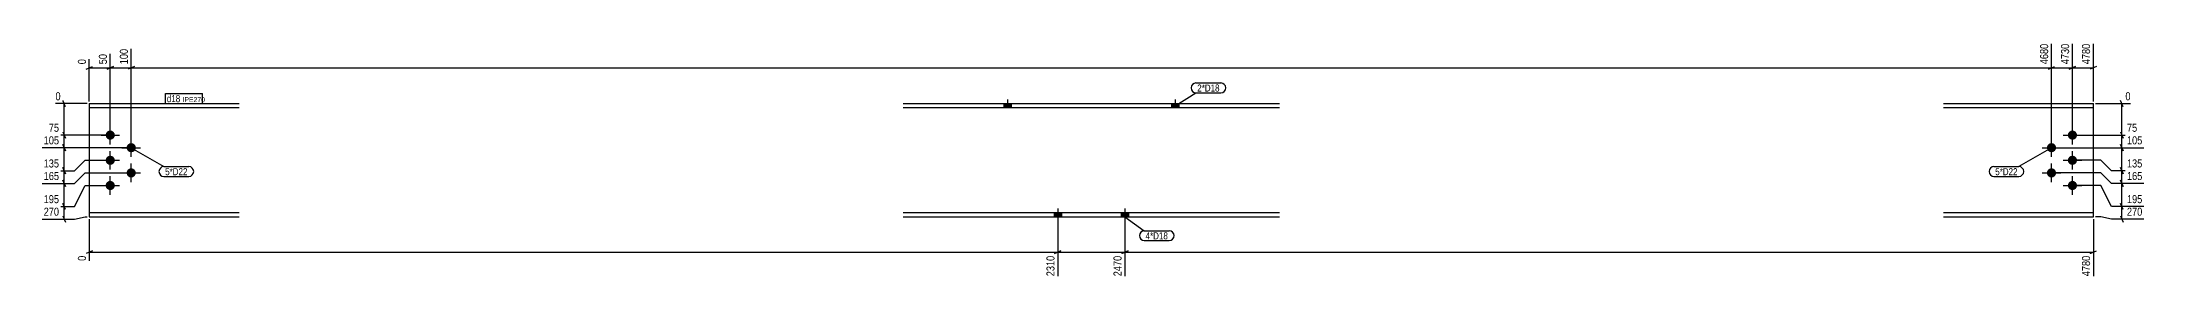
# Model space of a CAD drawing. Header units: millimetres. Extents: x 15 to 16571, y 11 to 573.
# Drawn here: x 15 to 5028, y 11 to 573 of the extents above; entities that cross this region are included whole.
import ezdxf

# ---------------------------------------------------------------- set-up
doc = ezdxf.new("R2010")
doc.units = ezdxf.units.MM
for name, color, linetype in [('MÅLSÆTNING', 7, 'Continuous'), ('STÅL', 7, 'Continuous'), ('TEKST', 7, 'Continuous')]:
    doc.layers.add(name, color=color, linetype=linetype)
doc.styles.add('Arial Narrow', font='ARIALN.TTF', dxfattribs={"height": 0.2})

msp = doc.modelspace()

# ---------------------------------------------------------------- hatches: boundary and pattern name
at = {"layer": 'STÅL', "linetype": 'Continuous'}
for points in [[(2308.3, 415.9), (2326.3, 415.9), (2326.3, 426.1), (2308.3, 426.1)], [(2708.3, 415.9), (2726.3, 415.9), (2726.3, 426.1), (2708.3, 426.1)], [(166.3, 351.1, -1), (188.3, 351.1, -1)], [(4846.3, 351.1, -1), (4868.3, 351.1, -1)], [(166.3, 291.1, -1), (188.3, 291.1, -1)], [(216.3, 321.1, -1), (238.3, 321.1, -1)], [(4796.3, 321.1, -1), (4818.3, 321.1, -1)], [(4846.3, 291.1, -1), (4868.3, 291.1, -1)], [(216.3, 261.1, -1), (238.3, 261.1, -1)], [(4796.3, 261.1, -1), (4818.3, 261.1, -1)], [(166.3, 231.1, -1), (188.3, 231.1, -1)], [(4846.3, 231.1, -1), (4868.3, 231.1, -1)], [(2446.3, 166.3), (2428.3, 166.3), (2428.3, 156.1), (2446.3, 156.1)], [(2446.3, 166.3), (2428.3, 166.3), (2428.3, 156.1), (2446.3, 156.1)], [(2606.3, 166.3), (2588.3, 166.3), (2588.3, 156.1), (2606.3, 156.1)], [(2606.3, 166.3), (2588.3, 166.3), (2588.3, 156.1), (2606.3, 156.1)]]:
    msp.add_hatch(color=3, dxfattribs=at).paths.add_polyline_path(points)

# ---------------------------------------------------------------- linework, layer by layer
at = {"layer": 'MÅLSÆTNING', "color": 7, "linetype": 'Continuous'}
for p, q in [((227.3, 326.1), (227.3, 556.5)), ((227.3, 326.1), (227.3, 556.5)), ((4807.3, 326.1), (4807.3, 568.6)), ((4857.3, 356.1), (4857.3, 568.6)), ((4907.3, 431.1), (4907.3, 568.6)), ((119.8, 508.4), (134.8, 514.4)), ((127.3, 431.1), (127.3, 532.1)), ((169.8, 508.4), (184.8, 514.4)), ((177.3, 356.1), (177.3, 544.3)), ((177.3, 511.4), (227.3, 511.4)), ((234.8, 514.4), (219.8, 508.4)), ((234.8, 514.4), (219.8, 508.4)), ((4799.8, 508.4), (4814.8, 514.4)), ((4849.8, 508.4), (4864.8, 514.4)), ((4857.3, 511.4), (4907.3, 511.4)), ((4914.8, 514.4), (4899.8, 508.4)), ((122.3, 426.1), (46.7, 426.1)), ((70.3, 418.6), (64.3, 433.6)), ((67.3, 351.1), (67.3, 426.1)), ((4912.3, 426.1), (4995.8, 426.1)), ((4978.1, 418.6), (4972.1, 433.6)), ((4975.1, 351.1), (4975.1, 426.1)), ((172.3, 351.1), (27.2, 351.1)), ((172.3, 351.1), (27.2, 351.1)), ((64.3, 358.6), (70.3, 343.6)), ((64.3, 358.6), (70.3, 343.6)), ((67.3, 321.1), (67.3, 351.1)), ((4862.3, 351.1), (5015.3, 351.1)), ((4862.3, 351.1), (5015.3, 351.1)), ((4972.1, 358.6), (4978.1, 343.6)), ((4972.1, 358.6), (4978.1, 343.6)), ((4975.1, 321.1), (4975.1, 351.1)), ((222.3, 321.1), (15, 321.1)), ((222.3, 321.1), (15, 321.1)), ((70.3, 313.6), (64.3, 328.6)), ((64.3, 328.6), (70.3, 313.6)), ((67.3, 266.1), (67.3, 321.1)), ((4812.3, 321.1), (5027.5, 321.1)), ((4812.3, 321.1), (5027.5, 321.1)), ((4978.1, 313.6), (4972.1, 328.6)), ((4972.1, 328.6), (4978.1, 313.6)), ((4975.1, 266.1), (4975.1, 321.1)), ((15, 266.1), (92.3, 266.1)), ((15, 266.1), (92.3, 266.1)), ((70.3, 258.6), (64.3, 273.6)), ((64.3, 273.6), (70.3, 258.6)), ((67.3, 236.1), (67.3, 266.1)), ((92.3, 266.1), (117.3, 291.1)), ((92.3, 266.1), (117.3, 291.1)), ((92.3, 236.1), (117.3, 261.1)), ((92.3, 236.1), (117.3, 261.1)), ((117.3, 291.1), (172.3, 291.1)), ((117.3, 291.1), (172.3, 291.1)), ((117.3, 261.1), (222.3, 261.1)), ((117.3, 261.1), (222.3, 261.1)), ((4925.1, 261.1), (4812.3, 261.1)), ((4925.1, 261.1), (4812.3, 261.1)), ((4925.1, 291.1), (4862.3, 291.1)), ((4925.1, 291.1), (4862.3, 291.1)), ((4950.1, 266.1), (4925.1, 291.1)), ((4950.1, 266.1), (4925.1, 291.1)), ((4950.1, 236.1), (4925.1, 261.1)), ((4950.1, 236.1), (4925.1, 261.1)), ((5027.5, 266.1), (4950.1, 266.1)), ((5027.5, 266.1), (4950.1, 266.1)), ((4978.1, 258.6), (4972.1, 273.6)), ((4972.1, 273.6), (4978.1, 258.6)), ((15, 236.1), (92.3, 236.1)), ((15, 236.1), (92.3, 236.1)), ((70.3, 228.6), (64.3, 243.6)), ((64.3, 243.6), (70.3, 228.6)), ((67.3, 181.1), (67.3, 236.1)), ((92.3, 181.1), (117.3, 231.1)), ((92.3, 181.1), (117.3, 231.1)), ((117.3, 231.1), (172.3, 231.1)), ((117.3, 231.1), (172.3, 231.1)), ((4925.1, 231.1), (4862.3, 231.1)), ((4925.1, 231.1), (4862.3, 231.1)), ((4950.1, 181.1), (4925.1, 231.1)), ((4950.1, 181.1), (4925.1, 231.1)), ((15, 181.1), (92.3, 181.1)), ((15, 181.1), (92.3, 181.1)), ((15, 151.1), (92.3, 151.1)), ((70.3, 173.6), (64.3, 188.6)), ((70.3, 173.6), (64.3, 188.6)), ((64.3, 158.6), (70.3, 143.6)), ((67.3, 151.1), (67.3, 181.1)), ((92.3, 151.1), (117.3, 156.1)), ((117.3, 156.1), (122.3, 156.1)), ((127.3, 151.1), (127.3, 51.6)), ((4907.3, 151.1), (4907.3, 15)), ((4925.1, 156.1), (4912.3, 156.1)), ((4950.1, 151.1), (4925.1, 156.1)), ((5027.5, 181.1), (4950.1, 181.1)), ((5027.5, 151.1), (4950.1, 151.1)), ((4978.1, 173.6), (4972.1, 188.6)), ((4972.1, 158.6), (4978.1, 143.6)), ((4975.1, 151.1), (4975.1, 181.1)), ((2437.3, 123.7), (2437.3, 15)), ((2597.3, 123.7), (2597.3, 15)), ((2597.3, 123.7), (2597.3, 15)), ((134.8, 75.3), (119.8, 69.3)), ((127.3, 72.3), (2437.3, 72.3)), ((2429.8, 69.3), (2444.8, 75.3)), ((2604.8, 75.3), (2589.8, 69.3)), ((2589.8, 69.3), (2604.8, 75.3)), ((2597.3, 72.3), (4907.3, 72.3)), ((4899.8, 69.3), (4914.8, 75.3))]:
    msp.add_line(p, q, dxfattribs=at)
at = {"layer": 'STÅL', "color": 2, "linetype": 'Continuous'}
for p, q in [((127.3, 426.1), (127.3, 156.1)), ((127.3, 426.1), (484.7, 426.1)), ((484.7, 415.9), (127.3, 415.9)), ((2068.3, 426.1), (2965.9, 426.1)), ((2965.9, 415.9), (2068.3, 415.9)), ((4550, 426.1), (4907.3, 426.1)), ((4907.3, 415.9), (4550, 415.9)), ((4907.3, 156.1), (4907.3, 426.1)), ((484.7, 166.3), (127.3, 166.3)), ((127.3, 156.1), (484.7, 156.1)), ((2965.9, 166.3), (2068.3, 166.3)), ((2068.3, 156.1), (2965.9, 156.1)), ((4907.3, 166.3), (4550, 166.3)), ((4550, 156.1), (4907.3, 156.1))]:
    msp.add_line(p, q, dxfattribs=at)
at = {"layer": 'STÅL', "color": 3, "linetype": 'Continuous'}
for p, q in [((2308.3, 426.1), (2308.3, 415.9)), ((2317.3, 436.1), (2317.3, 415.9)), ((2326.3, 426.1), (2326.3, 415.9)), ((2708.3, 426.1), (2708.3, 415.9)), ((2717.3, 436.1), (2717.3, 415.9)), ((2726.3, 426.1), (2726.3, 415.9)), ((155.3, 351.1), (199.3, 351.1)), ((177.3, 329.1), (177.3, 373.1)), ((4835.3, 351.1), (4879.3, 351.1)), ((4857.3, 329.1), (4857.3, 373.1)), ((177.3, 269.1), (177.3, 313.1)), ((205.3, 321.1), (249.3, 321.1)), ((227.3, 299.1), (227.3, 343.1)), ((4785.3, 321.1), (4829.3, 321.1)), ((4807.3, 299.1), (4807.3, 343.1)), ((4857.3, 269.1), (4857.3, 313.1)), ((155.3, 291.1), (199.3, 291.1)), ((177.3, 209.1), (177.3, 253.1)), ((205.3, 261.1), (249.3, 261.1)), ((227.3, 239.1), (227.3, 283.1)), ((4785.3, 261.1), (4829.3, 261.1)), ((4807.3, 239.1), (4807.3, 283.1)), ((4835.3, 291.1), (4879.3, 291.1)), ((4857.3, 209.1), (4857.3, 253.1)), ((155.3, 231.1), (199.3, 231.1)), ((4835.3, 231.1), (4879.3, 231.1)), ((2428.3, 166.3), (2428.3, 156.1)), ((2428.3, 166.3), (2428.3, 156.1)), ((2437.3, 176.3), (2437.3, 111.3)), ((2437.3, 176.3), (2437.3, 111.3)), ((2446.3, 166.3), (2446.3, 156.1)), ((2446.3, 166.3), (2446.3, 156.1)), ((2588.3, 166.3), (2588.3, 156.1)), ((2588.3, 166.3), (2588.3, 156.1)), ((2597.3, 176.3), (2597.3, 111.3)), ((2597.3, 176.3), (2597.3, 111.3)), ((2606.3, 166.3), (2606.3, 156.1)), ((2606.3, 166.3), (2606.3, 156.1))]:
    msp.add_line(p, q, dxfattribs=at)

# ---------------------------------------------------------------- wipeouts: each hides what was drawn before it
at = {"color": 0}
for points in [[(2823.2, 454.9), (2823.2, 472.4), (2769.9, 472.4), (2769.9, 454.9)], [(361.6, 255.6), (361.6, 273.1), (308.3, 273.1), (308.3, 255.6)], [(4726.4, 255.6), (4726.4, 273.1), (4673.1, 273.1), (4673.1, 255.6)], [(2699.9, 102.8), (2699.9, 120.3), (2646.6, 120.3), (2646.6, 102.8)]]:
    msp.add_wipeout(points, dxfattribs=at).dxf.layer = 'TEKST'

# ---------------------------------------------------------------- next in the draw order: wipeouts: each hides what was drawn before it
at = {"color": 0, "linetype": 'Continuous'}
for points in [[(4903.3, 572.6), (4875.3, 572.6), (4875.3, 515.9), (4903.3, 515.9)], [(62.8, 430.1), (62.8, 458.1), (42.7, 458.1), (42.7, 430.1)], [(4999.8, 430.1), (4999.8, 458.1), (4979.6, 458.1), (4979.6, 430.1)], [(59.2, 355.1), (59.2, 383.1), (26.8, 383.1), (26.8, 355.1)], [(5015.7, 355.1), (5015.7, 383.1), (4983.3, 383.1), (4983.3, 355.1)], [(59.2, 270.1), (59.2, 298.1), (14.6, 298.1), (14.6, 270.1)], [(59.2, 185.1), (59.2, 213.1), (14.6, 213.1), (14.6, 185.1)], [(5027.9, 185.1), (5027.9, 213.1), (4983.3, 213.1), (4983.3, 185.1)], [(123.3, 67.7), (95.3, 67.7), (95.3, 47.6), (123.3, 47.6)], [(2433.3, 67.7), (2405.3, 67.7), (2405.3, 11), (2433.3, 11)], [(4903.3, 67.7), (4875.3, 67.7), (4875.3, 11), (4903.3, 11)]]:
    msp.add_wipeout(points, dxfattribs=at).dxf.layer = 'MÅLSÆTNING'
at = {"color": 0}
for points in [[(2823.2, 454.9), (2823.2, 472.4), (2769.9, 472.4), (2769.9, 454.9)], [(344.3, 429.6), (344.3, 447.1), (312.3, 447.1), (312.3, 429.6)], [(361.6, 255.6), (361.6, 273.1), (308.3, 273.1), (308.3, 255.6)], [(4726.4, 255.6), (4726.4, 273.1), (4673.1, 273.1), (4673.1, 255.6)], [(2699.9, 102.8), (2699.9, 120.3), (2646.6, 120.3), (2646.6, 102.8)]]:
    msp.add_wipeout(points, dxfattribs=at).dxf.layer = 'TEKST'

# ---------------------------------------------------------------- next in the draw order: linework, layer by layer
at = {"layer": 'MÅLSÆTNING', "color": 7, "linetype": 'Continuous'}
for p, q in [((4857.3, 356.1), (4857.3, 568.6)), ((4807.3, 511.4), (4857.3, 511.4)), ((4864.8, 514.4), (4849.8, 508.4)), ((4975.1, 236.1), (4975.1, 266.1)), ((5027.5, 236.1), (4950.1, 236.1)), ((5027.5, 236.1), (4950.1, 236.1)), ((4978.1, 228.6), (4972.1, 243.6)), ((4972.1, 243.6), (4978.1, 228.6)), ((2437.3, 123.7), (2437.3, 15)), ((2444.8, 75.3), (2429.8, 69.3)), ((2437.3, 72.3), (2597.3, 72.3))]:
    msp.add_line(p, q, dxfattribs=at)
at = {"layer": 'TEKST', "color": 7, "linetype": 'Continuous'}
for p, q in [((2717.3, 421), (2766.9, 451.9)), ((2766.9, 475.4), (2826.2, 475.4)), ((2766.9, 451.9), (2826.2, 451.9)), ((227.3, 321.1), (305.3, 276.1)), ((4807.3, 321.1), (4729.4, 276.1)), ((305.3, 276.1), (364.6, 276.1)), ((305.3, 252.6), (364.6, 252.6)), ((4670.1, 276.1), (4729.4, 276.1)), ((4670.1, 252.6), (4729.4, 252.6)), ((2597.3, 156.2), (2643.6, 123.3)), ((2643.6, 123.3), (2702.9, 123.3)), ((2643.6, 99.8), (2702.9, 99.8))]:
    msp.add_line(p, q, dxfattribs=at)
for centre, radius, start, end in [((2766.9, 463.6), 11.7, 90, 270), ((2826.2, 463.6), 11.7, 270, 90), ((305.3, 264.4), 11.8, 90, 270), ((364.6, 264.4), 11.7, 270, 90), ((4670.1, 264.4), 11.7, 90, 270), ((4729.4, 264.4), 11.7, 270, 90), ((2643.6, 111.6), 11.8, 90, 270), ((2702.9, 111.6), 11.8, 270, 90)]:
    msp.add_arc(centre, radius, start, end, dxfattribs=at)

# ---------------------------------------------------------------- next in the draw order: texts
at = {"layer": 'MÅLSÆTNING', "color": 3, "linetype": 'Continuous', "style": 'Arial Narrow'}
for s, height, p in [('4780', 19.09, (4899.3, 519.9)), ('0', 19.1, (119.3, 51.6)), ('2310', 19.09, (2429.3, 15)), ('4780', 19.09, (4899.3, 15))]:
    msp.add_text(s, height=height, rotation=90.0002, dxfattribs=at).set_placement(p)
for s, height, p in [('0', 19.1, (46.7, 434.1)), ('0', 19.1, (4983.6, 434.1)), ('75', 19.09, (30.8, 359.1)), ('75', 19.09, (4987.3, 359.1)), ('135', 19.09, (18.6, 274.1))]:
    msp.add_text(s, height=height, dxfattribs=at).set_placement(p)
at = {"layer": 'TEKST', "color": 3, "style": 'Arial Narrow'}
for s, p in [('2*D18', (2769.9, 454.9)), ('5*D22', (308.3, 255.6)), ('5*D22', (4673.1, 255.6)), ('4*D18', (2646.6, 102.8))]:
    msp.add_text(s, height=16.7, dxfattribs=at).set_placement(p)

# ---------------------------------------------------------------- next in the draw order: wipeouts: each hides what was drawn before it
at = {"color": 0, "linetype": 'Continuous'}
for points in [[(59.2, 155.1), (59.2, 183.1), (14.6, 183.1), (14.6, 155.1)], [(5027.9, 155.1), (5027.9, 183.1), (4983.3, 183.1), (4983.3, 155.1)]]:
    msp.add_wipeout(points, dxfattribs=at).dxf.layer = 'MÅLSÆTNING'
at = {"color": 0}
msp.add_wipeout([(344.3, 429.6), (344.3, 447.1), (312.3, 447.1), (312.3, 429.6)], dxfattribs=at).dxf.layer = 'TEKST'

# ---------------------------------------------------------------- next in the draw order: linework, layer by layer
at = {"layer": 'MÅLSÆTNING', "color": 7, "linetype": 'Continuous'}
for p, q in [((4975.1, 181.1), (4975.1, 236.1)), ((5027.5, 181.1), (4950.1, 181.1)), ((4978.1, 173.6), (4972.1, 188.6))]:
    msp.add_line(p, q, dxfattribs=at)
at = {"layer": 'TEKST', "color": 7, "linetype": 'Continuous'}
msp.add_line((309.3, 426.6), (309.3, 450.1), dxfattribs=at)

# ---------------------------------------------------------------- next in the draw order: texts
at = {"layer": 'MÅLSÆTNING', "color": 3, "linetype": 'Continuous', "style": 'Arial Narrow'}
for s, p in [('195', (18.6, 189.1)), ('195', (4987.3, 189.1)), ('270', (18.6, 159.1)), ('270', (4987.3, 159.1))]:
    msp.add_text(s, height=19.09, dxfattribs=at).set_placement(p)

# ---------------------------------------------------------------- next in the draw order: wipeouts: each hides what was drawn before it
at = {"color": 0, "linetype": 'Continuous'}
for points in [[(4853.3, 572.6), (4825.3, 572.6), (4825.3, 515.9), (4853.3, 515.9)], [(59.2, 325.1), (59.2, 353.1), (14.6, 353.1), (14.6, 325.1)], [(5027.9, 325.1), (5027.9, 353.1), (4983.3, 353.1), (4983.3, 325.1)], [(59.2, 240.1), (59.2, 268.1), (14.6, 268.1), (14.6, 240.1)], [(5027.9, 270.1), (5027.9, 298.1), (4983.3, 298.1), (4983.3, 270.1)], [(2593.3, 67.7), (2565.3, 67.7), (2565.3, 11), (2593.3, 11)]]:
    msp.add_wipeout(points, dxfattribs=at).dxf.layer = 'MÅLSÆTNING'
at = {"color": 0}
msp.add_wipeout([(394.5, 429.6), (394.5, 442.1), (349.6, 442.1), (349.6, 429.6)], dxfattribs=at).dxf.layer = 'TEKST'

# ---------------------------------------------------------------- next in the draw order: linework, layer by layer
at = {"layer": 'MÅLSÆTNING', "color": 7, "linetype": 'Continuous'}
for p, q in [((4807.3, 326.1), (4807.3, 568.6)), ((227.3, 511.4), (4807.3, 511.4)), ((4799.8, 508.4), (4814.8, 514.4))]:
    msp.add_line(p, q, dxfattribs=at)

# ---------------------------------------------------------------- next in the draw order: texts
at = {"layer": 'MÅLSÆTNING', "color": 3, "linetype": 'Continuous', "style": 'Arial Narrow'}
for s, p in [('4730', (4849.3, 519.9)), ('2470', (2589.3, 15))]:
    msp.add_text(s, height=19.09, rotation=90.0002, dxfattribs=at).set_placement(p)
for s, p in [('105', (18.6, 329.1)), ('105', (4987.3, 329.1)), ('165', (18.6, 244.1)), ('135', (4987.3, 274.1))]:
    msp.add_text(s, height=19.09, dxfattribs=at).set_placement(p)

# ---------------------------------------------------------------- next in the draw order: wipeouts: each hides what was drawn before it
at = {"color": 0}
msp.add_wipeout([(394.5, 429.6), (394.5, 442.1), (349.6, 442.1), (349.6, 429.6)], dxfattribs=at).dxf.layer = 'TEKST'

# ---------------------------------------------------------------- next in the draw order: linework, layer by layer
at = {"layer": 'TEKST', "color": 7, "linetype": 'Continuous'}
for p, q in [((309.3, 450.1), (397.5, 450.1)), ((309.3, 426.6), (397.5, 426.6)), ((397.5, 426.6), (397.5, 450.1))]:
    msp.add_line(p, q, dxfattribs=at)

# ---------------------------------------------------------------- next in the draw order: texts
at = {"layer": 'TEKST', "color": 3, "style": 'Arial Narrow'}
for s, height, p in [('d18', 16.7, (312.3, 429.6)), ('IPE270', 11.93, (349.6, 429.6))]:
    msp.add_text(s, height=height, dxfattribs=at).set_placement(p)

# ---------------------------------------------------------------- next in the draw order: wipeouts: each hides what was drawn before it
at = {"color": 0, "linetype": 'Continuous'}
for points in [[(223.3, 560.5), (195.3, 560.5), (195.3, 515.9), (223.3, 515.9)], [(4803.3, 572.6), (4775.3, 572.6), (4775.3, 515.9), (4803.3, 515.9)], [(5027.9, 240.1), (5027.9, 268.1), (4983.3, 268.1), (4983.3, 240.1)]]:
    msp.add_wipeout(points, dxfattribs=at).dxf.layer = 'MÅLSÆTNING'

# ---------------------------------------------------------------- next in the draw order: linework, layer by layer
at = {"layer": 'MÅLSÆTNING', "color": 7, "linetype": 'Continuous'}
for p, q in [((127.3, 511.4), (177.3, 511.4)), ((184.8, 514.4), (169.8, 508.4)), ((177.3, 356.1), (177.3, 544.3))]:
    msp.add_line(p, q, dxfattribs=at)

# ---------------------------------------------------------------- next in the draw order: texts
at = {"layer": 'MÅLSÆTNING', "color": 3, "linetype": 'Continuous', "style": 'Arial Narrow'}
for s, p in [('100', (219.3, 519.9)), ('4680', (4799.3, 519.9))]:
    msp.add_text(s, height=19.09, rotation=90.0002, dxfattribs=at).set_placement(p)
msp.add_text('165', height=19.09, dxfattribs=at).set_placement((4987.3, 244.1))

# ---------------------------------------------------------------- next in the draw order: wipeouts: each hides what was drawn before it
at = {"color": 0, "linetype": 'Continuous'}
msp.add_wipeout([(173.3, 548.3), (145.3, 548.3), (145.3, 515.9), (173.3, 515.9)], dxfattribs=at).dxf.layer = 'MÅLSÆTNING'

# ---------------------------------------------------------------- next in the draw order: texts
at = {"layer": 'MÅLSÆTNING', "color": 3, "linetype": 'Continuous', "style": 'Arial Narrow'}
msp.add_text('50', height=19.09, rotation=90.0002, dxfattribs=at).set_placement((169.3, 519.9))

# ---------------------------------------------------------------- next in the draw order: wipeouts: each hides what was drawn before it
at = {"color": 0, "linetype": 'Continuous'}
msp.add_wipeout([(123.3, 536.1), (95.3, 536.1), (95.3, 515.9), (123.3, 515.9)], dxfattribs=at).dxf.layer = 'MÅLSÆTNING'

# ---------------------------------------------------------------- next in the draw order: texts
at = {"layer": 'MÅLSÆTNING', "color": 3, "linetype": 'Continuous', "style": 'Arial Narrow'}
msp.add_text('0', height=19.1, rotation=90.0002, dxfattribs=at).set_placement((119.3, 519.9))

doc.saveas('drawing.dxf')
